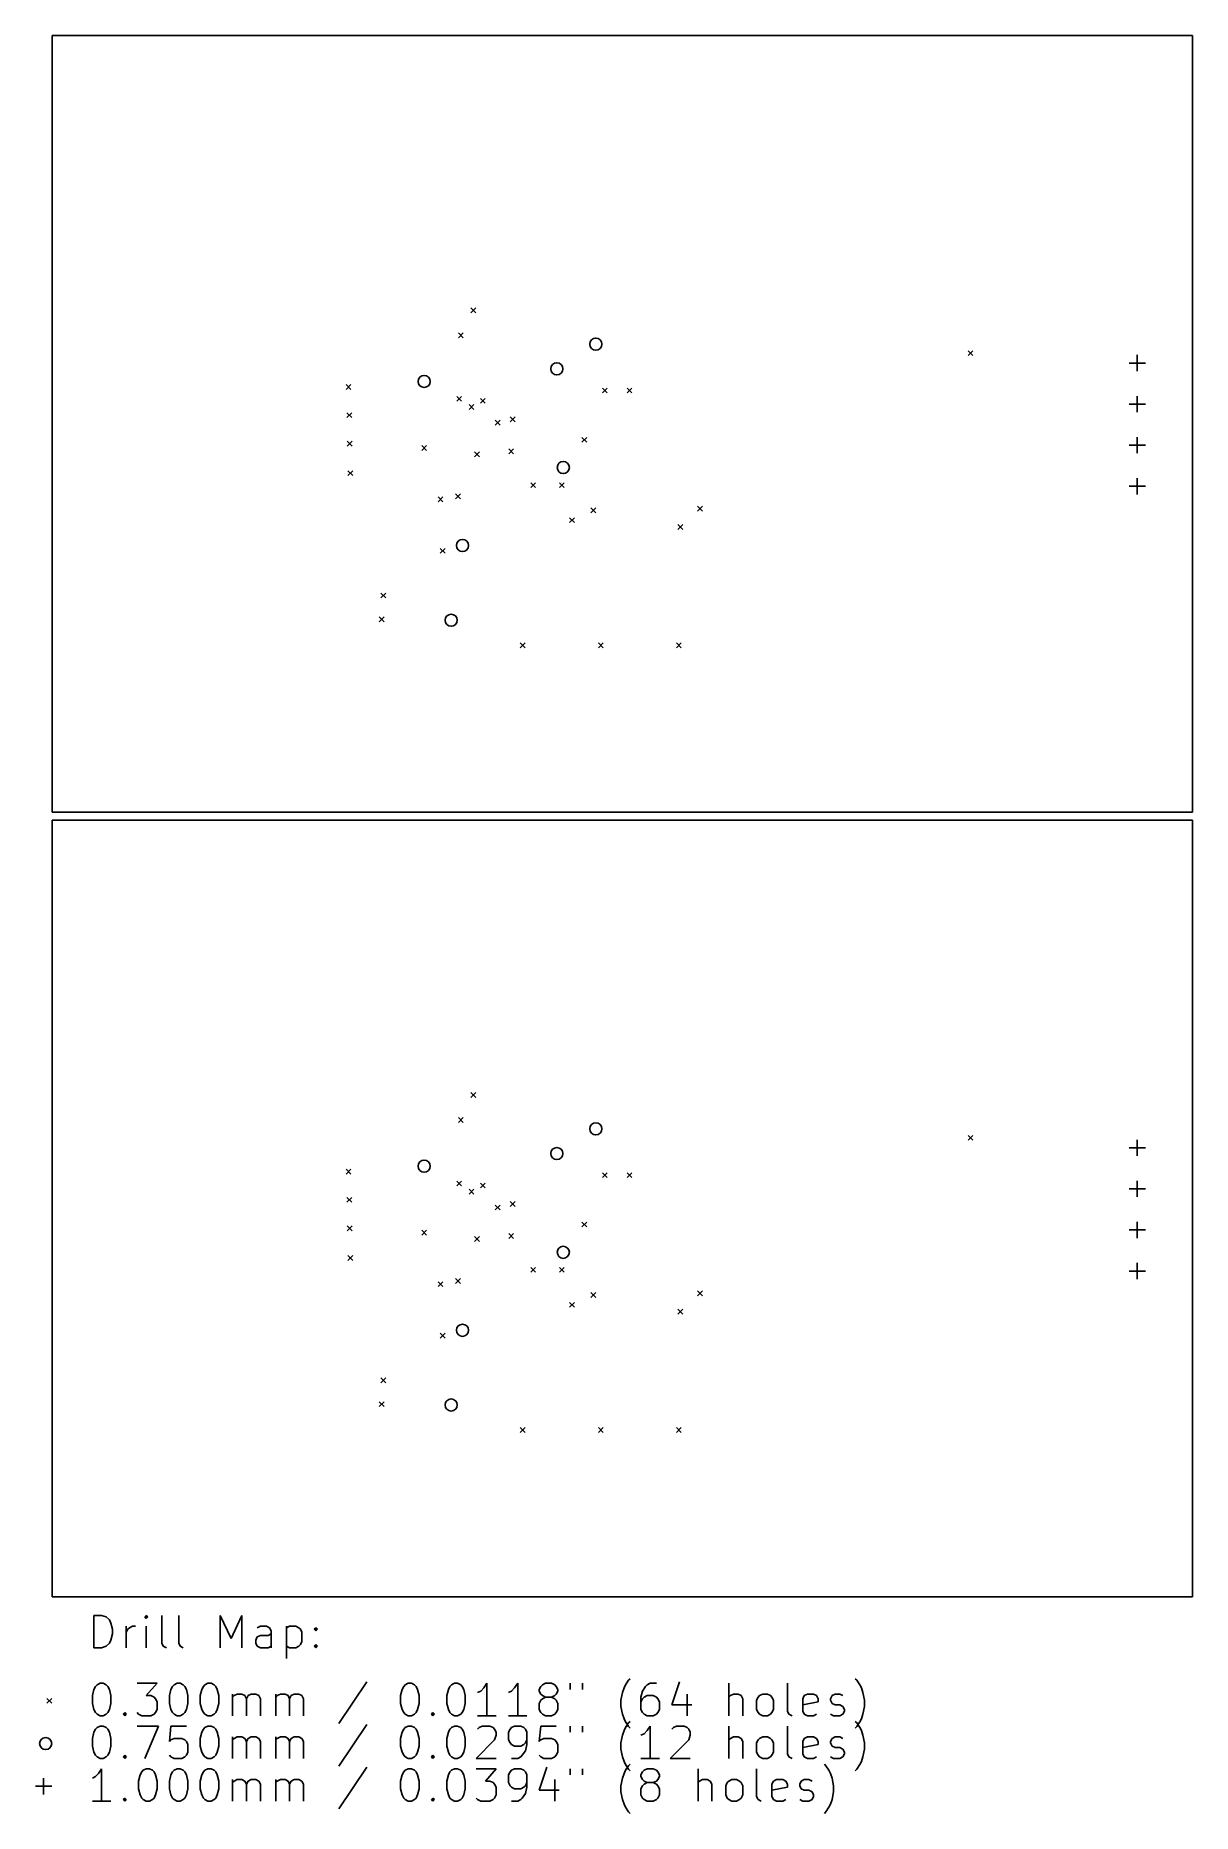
# Model space of a CAD drawing. Extents: x 144 to 216, y -139 to -29.
import ezdxf

# ---------------------------------------------------------------- set-up
doc = ezdxf.new("R2010")
doc.units = 0
doc.layers.add('BLACK', color=7, linetype='CONTINUOUS')

msp = doc.modelspace()

# ---------------------------------------------------------------- linework, layer by layer
at = {"layer": 'BLACK', "linetype": 'CONTINUOUS'}
for p, q in [((145.416, -29.26), (215.89, -29.26)), ((145.416, -77.26), (145.416, -29.26)), ((215.89, -29.26), (215.89, -77.26)), ((171.3, -46.092), (171.6, -46.392)), ((171.6, -46.092), (171.3, -46.392)), ((170.52, -47.635), (170.82, -47.935)), ((170.82, -47.635), (170.52, -47.935)), ((202.02, -48.74), (202.32, -49.04)), ((202.32, -48.74), (202.02, -49.04)), ((212.48, -49), (212.48, -50)), ((211.98, -49.5), (212.98, -49.5)), ((163.58, -50.83), (163.88, -51.13)), ((163.88, -50.83), (163.58, -51.13)), ((170.42, -51.56), (170.72, -51.86)), ((170.72, -51.56), (170.42, -51.86)), ((179.428, -51.045), (179.728, -51.345)), ((179.728, -51.045), (179.428, -51.345)), ((180.952, -51.045), (181.252, -51.345)), ((181.252, -51.045), (180.952, -51.345)), ((212.48, -51.54), (212.48, -52.54)), ((163.63, -52.57), (163.93, -52.87)), ((163.93, -52.57), (163.63, -52.87)), ((171.182, -52.068), (171.482, -52.368)), ((171.482, -52.068), (171.182, -52.368)), ((171.883727, -51.684998), (172.183727, -51.984998)), ((172.183727, -51.684998), (171.883727, -51.984998)), ((211.98, -52.04), (212.98, -52.04)), ((172.8, -53.04), (173.1, -53.34)), ((173.1, -53.04), (172.8, -53.34)), ((173.722, -52.83), (174.022, -53.13)), ((174.022, -52.83), (173.722, -53.13)), ((163.65, -54.33), (163.95, -54.63)), ((163.95, -54.33), (163.65, -54.63)), ((168.26, -54.6), (168.56, -54.9)), ((168.56, -54.6), (168.26, -54.9)), ((173.6368, -54.8042), (173.9368, -55.1042)), ((173.9368, -54.8042), (173.6368, -55.1042)), ((178.158, -54.093), (178.458, -54.393)), ((178.458, -54.093), (178.158, -54.393)), ((211.98, -54.58), (212.98, -54.58)), ((212.48, -54.08), (212.48, -55.08)), ((171.528647, -54.988127), (171.828647, -55.288127)), ((171.828647, -54.988127), (171.528647, -55.288127)), ((163.69, -56.16), (163.99, -56.46)), ((163.99, -56.16), (163.69, -56.46)), ((174.992, -56.894), (175.292, -57.194)), ((175.292, -56.894), (174.992, -57.194)), ((176.77, -56.894), (177.07, -57.194)), ((177.07, -56.894), (176.77, -57.194)), ((211.98, -57.12), (212.98, -57.12)), ((212.48, -56.62), (212.48, -57.62)), ((169.268, -57.776), (169.568, -58.076)), ((169.568, -57.776), (169.268, -58.076)), ((170.348733, -57.584733), (170.648733, -57.884733)), ((170.648733, -57.584733), (170.348733, -57.884733)), ((177.39, -59.06), (177.69, -59.36)), ((177.69, -59.06), (177.39, -59.36)), ((178.71, -58.45), (179.01, -58.75)), ((179.01, -58.45), (178.71, -58.75)), ((185.3, -58.35), (185.6, -58.65)), ((185.6, -58.35), (185.3, -58.65)), ((184.09, -59.48), (184.39, -59.78)), ((184.39, -59.48), (184.09, -59.78)), ((169.404, -60.958), (169.704, -61.258)), ((169.704, -60.958), (169.404, -61.258)), ((165.7374, -63.7196), (166.0374, -64.0196)), ((166.0374, -63.7196), (165.7374, -64.0196)), ((165.6358, -65.1928), (165.9358, -65.4928)), ((165.9358, -65.1928), (165.6358, -65.4928)), ((174.348, -66.793), (174.648, -67.093)), ((174.648, -66.793), (174.348, -67.093)), ((179.174, -66.793), (179.474, -67.093)), ((179.474, -66.793), (179.174, -67.093)), ((184, -66.793), (184.3, -67.093)), ((184.3, -66.793), (184, -67.093)), ((215.89, -77.26), (145.416, -77.26)), ((145.416, -77.76), (215.89, -77.76)), ((145.416, -125.76), (145.416, -77.76)), ((215.89, -77.76), (215.89, -125.76)), ((171.3, -94.592), (171.6, -94.892)), ((171.6, -94.592), (171.3, -94.892)), ((170.52, -96.135), (170.82, -96.435)), ((170.82, -96.135), (170.52, -96.435)), ((202.02, -97.24), (202.32, -97.54)), ((202.32, -97.24), (202.02, -97.54)), ((212.48, -97.5), (212.48, -98.5)), ((211.98, -98), (212.98, -98)), ((163.58, -99.33), (163.88, -99.63)), ((163.88, -99.33), (163.58, -99.63)), ((179.428, -99.545), (179.728, -99.845)), ((179.728, -99.545), (179.428, -99.845)), ((180.952, -99.545), (181.252, -99.845)), ((181.252, -99.545), (180.952, -99.845)), ((163.63, -101.07), (163.93, -101.37)), ((163.93, -101.07), (163.63, -101.37)), ((170.42, -100.06), (170.72, -100.36)), ((170.72, -100.06), (170.42, -100.36)), ((171.182, -100.568), (171.482, -100.868)), ((171.482, -100.568), (171.182, -100.868)), ((171.883727, -100.184998), (172.183727, -100.484998)), ((172.183727, -100.184998), (171.883727, -100.484998)), ((211.98, -100.54), (212.98, -100.54)), ((212.48, -100.04), (212.48, -101.04)), ((172.8, -101.54), (173.1, -101.84)), ((173.1, -101.54), (172.8, -101.84)), ((173.722, -101.33), (174.022, -101.63)), ((174.022, -101.33), (173.722, -101.63)), ((163.65, -102.83), (163.95, -103.13)), ((163.95, -102.83), (163.65, -103.13)), ((168.26, -103.1), (168.56, -103.4)), ((168.56, -103.1), (168.26, -103.4)), ((178.158, -102.593), (178.458, -102.893)), ((178.458, -102.593), (178.158, -102.893)), ((211.98, -103.08), (212.98, -103.08)), ((212.48, -102.58), (212.48, -103.58)), ((171.528647, -103.488127), (171.828647, -103.788127)), ((171.828647, -103.488127), (171.528647, -103.788127)), ((173.6368, -103.3042), (173.9368, -103.6042)), ((173.9368, -103.3042), (173.6368, -103.6042)), ((163.69, -104.66), (163.99, -104.96)), ((163.99, -104.66), (163.69, -104.96)), ((174.992, -105.394), (175.292, -105.694)), ((175.292, -105.394), (174.992, -105.694)), ((176.77, -105.394), (177.07, -105.694)), ((177.07, -105.394), (176.77, -105.694)), ((212.48, -105.12), (212.48, -106.12)), ((169.268, -106.276), (169.568, -106.576)), ((169.568, -106.276), (169.268, -106.576)), ((170.348733, -106.084733), (170.648733, -106.384733)), ((170.648733, -106.084733), (170.348733, -106.384733)), ((211.98, -105.62), (212.98, -105.62)), ((177.39, -107.56), (177.69, -107.86)), ((177.69, -107.56), (177.39, -107.86)), ((178.71, -106.95), (179.01, -107.25)), ((179.01, -106.95), (178.71, -107.25)), ((185.3, -106.85), (185.6, -107.15)), ((185.6, -106.85), (185.3, -107.15)), ((184.09, -107.98), (184.39, -108.28)), ((184.39, -107.98), (184.09, -108.28)), ((169.404, -109.458), (169.704, -109.758)), ((169.704, -109.458), (169.404, -109.758)), ((165.7374, -112.2196), (166.0374, -112.5196)), ((166.0374, -112.2196), (165.7374, -112.5196)), ((165.6358, -113.6928), (165.9358, -113.9928)), ((165.9358, -113.6928), (165.6358, -113.9928)), ((174.348, -115.293), (174.648, -115.593)), ((174.648, -115.293), (174.348, -115.593)), ((179.174, -115.293), (179.474, -115.593)), ((179.474, -115.293), (179.174, -115.593)), ((184, -115.293), (184.3, -115.593)), ((184.3, -115.293), (184, -115.593)), ((215.89, -125.76), (145.416, -125.76)), ((147.998768, -128.899838), (147.998768, -126.899838)), ((147.998768, -126.899838), (148.474958, -126.899838)), ((148.474958, -126.899838), (148.760673, -126.995076)), ((148.760673, -126.995076), (148.951149, -127.185552)), ((148.951149, -127.185552), (149.046387, -127.376028)), ((149.046387, -127.376028), (149.141625, -127.75698)), ((151.236863, -126.899838), (151.141625, -126.995076)), ((151.141625, -126.995076), (151.236863, -127.090314)), ((151.332101, -126.995076), (151.236863, -126.899838)), ((151.236863, -126.899838), (151.236863, -127.090314)), ((151.236863, -127.090314), (151.332101, -126.995076)), ((152.189244, -128.614123), (152.189244, -126.899838)), ((153.236863, -128.614123), (153.236863, -126.899838)), ((155.808292, -128.899838), (155.808292, -126.899838)), ((155.808292, -126.899838), (156.474959, -128.328409)), ((156.474959, -128.328409), (157.141625, -126.899838)), ((157.141625, -126.899838), (157.141625, -128.899838)), ((149.046387, -128.423647), (148.951149, -128.614123)), ((149.141625, -128.042695), (149.046387, -128.423647)), ((149.141625, -127.75698), (149.141625, -128.042695)), ((149.998768, -128.899838), (149.998768, -127.566504)), ((149.998768, -127.947457), (150.094006, -127.75698)), ((150.094006, -127.75698), (150.189244, -127.661742)), ((150.189244, -127.661742), (150.37972, -127.566504)), ((150.37972, -127.566504), (150.570197, -127.566504)), ((151.236863, -128.899838), (151.236863, -127.566504)), ((157.998768, -128.423647), (158.094006, -128.233171)), ((157.998768, -128.614123), (157.998768, -128.423647)), ((158.284482, -127.566504), (158.094006, -127.661742)), ((158.094006, -128.233171), (158.284482, -128.137933)), ((158.665435, -127.566504), (158.284482, -127.566504)), ((158.284482, -128.137933), (158.760673, -128.137933)), ((158.855911, -127.661742), (158.665435, -127.566504)), ((158.760673, -128.137933), (158.951149, -128.042695)), ((158.951149, -127.852219), (158.855911, -127.661742)), ((158.951149, -128.899838), (158.951149, -127.852219)), ((159.90353, -127.566504), (159.90353, -129.566504)), ((159.90353, -127.661742), (160.094006, -127.566504)), ((160.094006, -127.566504), (160.474959, -127.566504)), ((160.474959, -127.566504), (160.665435, -127.661742)), ((160.665435, -127.661742), (160.760673, -127.75698)), ((160.760673, -127.75698), (160.855911, -127.947457)), ((160.855911, -128.518885), (160.760673, -128.709361)), ((160.855911, -127.947457), (160.855911, -128.518885)), ((161.617816, -127.75698), (161.713054, -127.661742)), ((161.713054, -127.852219), (161.617816, -127.75698)), ((161.713054, -127.661742), (161.808292, -127.75698)), ((161.713054, -127.661742), (161.713054, -127.852219)), ((161.808292, -127.75698), (161.713054, -127.852219)), ((148.474958, -128.899838), (147.998768, -128.899838)), ((148.760673, -128.8046), (148.474958, -128.899838)), ((148.951149, -128.614123), (148.760673, -128.8046)), ((152.284482, -128.8046), (152.189244, -128.614123)), ((152.474958, -128.899838), (152.284482, -128.8046)), ((153.332101, -128.8046), (153.236863, -128.614123)), ((153.522577, -128.899838), (153.332101, -128.8046)), ((158.094006, -128.8046), (157.998768, -128.614123)), ((158.284482, -128.899838), (158.094006, -128.8046)), ((158.760673, -128.899838), (158.284482, -128.899838)), ((158.951149, -128.8046), (158.760673, -128.899838)), ((160.094006, -128.899838), (159.90353, -128.8046)), ((160.474959, -128.899838), (160.094006, -128.899838)), ((160.665435, -128.8046), (160.474959, -128.899838)), ((160.760673, -128.709361), (160.665435, -128.8046)), ((161.617816, -128.8046), (161.713054, -128.709361)), ((161.713054, -128.899838), (161.617816, -128.8046)), ((161.713054, -128.709361), (161.808292, -128.8046)), ((161.713054, -128.709361), (161.713054, -128.899838)), ((161.808292, -128.8046), (161.713054, -128.899838)), ((147.90353, -131.861742), (147.998768, -131.48079)), ((147.998768, -131.48079), (148.094006, -131.290314)), ((148.094006, -131.290314), (148.189244, -131.195076)), ((148.189244, -131.195076), (148.37972, -131.099838)), ((148.37972, -131.099838), (148.570197, -131.099838)), ((148.570197, -131.099838), (148.760673, -131.195076)), ((148.760673, -131.195076), (148.855911, -131.290314)), ((148.855911, -131.290314), (148.951149, -131.48079)), ((148.951149, -131.48079), (149.046387, -131.861742)), ((150.665435, -131.099838), (151.90353, -131.099838)), ((151.90353, -131.099838), (151.236863, -131.861742)), ((152.665435, -131.861742), (152.760673, -131.48079)), ((152.760673, -131.48079), (152.855911, -131.290314)), ((152.855911, -131.290314), (152.951149, -131.195076)), ((152.951149, -131.195076), (153.141625, -131.099838)), ((153.141625, -131.099838), (153.332102, -131.099838)), ((153.332102, -131.099838), (153.522578, -131.195076)), ((153.522578, -131.195076), (153.617816, -131.290314)), ((153.617816, -131.290314), (153.713054, -131.48079)), ((153.713054, -131.48079), (153.808292, -131.861742)), ((154.570197, -131.861742), (154.665435, -131.48079)), ((154.665435, -131.48079), (154.760673, -131.290314)), ((154.760673, -131.290314), (154.855911, -131.195076)), ((154.855911, -131.195076), (155.046387, -131.099838)), ((155.046387, -131.099838), (155.236864, -131.099838)), ((155.236864, -131.099838), (155.42734, -131.195076)), ((155.42734, -131.195076), (155.522578, -131.290314)), ((155.522578, -131.290314), (155.617816, -131.48079)), ((155.617816, -131.48079), (155.713054, -131.861742)), ((156.570197, -133.099838), (156.570197, -131.766504)), ((156.665435, -131.861742), (156.855911, -131.766504)), ((156.855911, -131.766504), (157.141626, -131.766504)), ((157.141626, -131.766504), (157.332102, -131.861742)), ((157.522578, -131.861742), (157.713054, -131.766504)), ((157.713054, -131.766504), (157.998768, -131.766504)), ((157.998768, -131.766504), (158.189245, -131.861742)), ((159.236864, -133.099838), (159.236864, -131.766504)), ((159.332102, -131.861742), (159.522578, -131.766504)), ((159.522578, -131.766504), (159.808293, -131.766504)), ((159.808293, -131.766504), (159.998769, -131.861742)), ((160.189245, -131.861742), (160.379721, -131.766504)), ((160.379721, -131.766504), (160.665435, -131.766504)), ((160.665435, -131.766504), (160.855912, -131.861742)), ((164.855912, -131.0046), (163.141627, -133.576028)), ((166.951151, -131.861742), (167.046389, -131.48079)), ((167.046389, -131.48079), (167.141627, -131.290314)), ((167.141627, -131.290314), (167.236865, -131.195076)), ((167.236865, -131.195076), (167.427341, -131.099838)), ((167.427341, -131.099838), (167.617818, -131.099838)), ((167.617818, -131.099838), (167.808294, -131.195076)), ((167.808294, -131.195076), (167.903532, -131.290314)), ((167.903532, -131.290314), (167.99877, -131.48079)), ((167.99877, -131.48079), (168.094008, -131.861742)), ((169.808294, -131.861742), (169.903532, -131.48079)), ((169.903532, -131.48079), (169.99877, -131.290314)), ((169.99877, -131.290314), (170.094008, -131.195076)), ((170.094008, -131.195076), (170.284484, -131.099838)), ((170.284484, -131.099838), (170.474961, -131.099838)), ((170.474961, -131.099838), (170.665437, -131.195076)), ((170.665437, -131.195076), (170.760675, -131.290314)), ((170.760675, -131.290314), (170.855913, -131.48079)), ((170.855913, -131.48079), (170.951151, -131.861742)), ((171.903532, -131.576028), (171.713056, -131.671266)), ((172.094008, -131.385552), (171.903532, -131.576028)), ((172.284484, -131.099838), (172.094008, -131.385552)), ((172.284484, -133.099838), (172.284484, -131.099838)), ((173.808294, -131.576028), (173.617818, -131.671266)), ((173.99877, -131.385552), (173.808294, -131.576028)), ((174.189246, -131.099838), (173.99877, -131.385552)), ((174.189246, -133.099838), (174.189246, -131.099838)), ((175.52258, -131.48079), (175.617818, -131.290314)), ((175.52258, -131.576028), (175.52258, -131.48079)), ((175.617818, -131.766504), (175.52258, -131.576028)), ((175.617818, -131.290314), (175.713056, -131.195076)), ((175.713056, -131.861742), (175.617818, -131.766504)), ((175.713056, -131.195076), (175.903532, -131.099838)), ((175.903532, -131.099838), (176.284485, -131.099838)), ((176.284485, -131.099838), (176.474961, -131.195076)), ((176.474961, -131.195076), (176.570199, -131.290314)), ((176.570199, -131.766504), (176.474961, -131.861742)), ((176.570199, -131.290314), (176.665437, -131.48079)), ((176.665437, -131.576028), (176.570199, -131.766504)), ((176.665437, -131.48079), (176.665437, -131.576028)), ((177.427342, -131.099838), (177.427342, -131.48079)), ((178.189247, -131.099838), (178.189247, -131.48079)), ((180.5702, -132.147457), (180.665438, -131.671266)), ((180.665438, -131.671266), (180.760676, -131.385552)), ((180.760676, -131.385552), (180.855914, -131.195076)), ((180.855914, -131.195076), (181.04639, -130.909361)), ((181.04639, -130.909361), (181.141629, -130.814123)), ((181.903533, -131.576028), (181.808295, -131.95698)), ((182.094009, -131.290314), (181.903533, -131.576028)), ((182.189247, -131.195076), (182.094009, -131.290314)), ((182.379723, -131.099838), (182.189247, -131.195076)), ((182.760676, -131.099838), (182.379723, -131.099838)), ((184.189247, -131.0046), (183.713057, -132.433171)), ((184.665438, -131.766504), (184.665438, -133.099838)), ((187.236867, -133.099838), (187.236867, -131.099838)), ((187.522581, -131.766504), (187.332105, -131.861742)), ((187.808296, -131.766504), (187.522581, -131.766504)), ((187.998772, -131.861742), (187.808296, -131.766504)), ((189.141629, -131.861742), (189.332105, -131.766504)), ((189.332105, -131.766504), (189.61782, -131.766504)), ((189.61782, -131.766504), (189.808296, -131.861742)), ((190.855915, -132.814123), (190.855915, -131.099838)), ((191.903534, -131.861742), (192.09401, -131.766504)), ((192.09401, -131.766504), (192.474963, -131.766504)), ((192.474963, -131.766504), (192.665439, -131.861742)), ((193.61782, -131.861742), (193.808296, -131.766504)), ((193.808296, -131.766504), (194.09401, -131.766504)), ((194.09401, -131.766504), (194.284487, -131.861742)), ((195.14163, -130.909361), (195.046392, -130.814123)), ((195.332106, -131.195076), (195.14163, -130.909361)), ((195.427344, -131.385552), (195.332106, -131.195076)), ((195.522582, -131.671266), (195.427344, -131.385552)), ((195.61782, -132.147457), (195.522582, -131.671266)), ((145.091, -132.035), (145.391, -132.335)), ((145.391, -132.035), (145.091, -132.335)), ((147.90353, -132.337933), (147.90353, -131.861742)), ((147.998768, -132.718885), (147.90353, -132.337933)), ((148.094006, -132.909361), (147.998768, -132.718885)), ((148.189244, -133.0046), (148.094006, -132.909361)), ((148.855911, -132.909361), (148.760673, -133.0046)), ((148.951149, -132.718885), (148.855911, -132.909361)), ((149.046387, -132.337933), (148.951149, -132.718885)), ((149.046387, -131.861742), (149.046387, -132.337933)), ((149.808292, -133.0046), (149.90353, -132.909361)), ((149.90353, -132.909361), (149.998768, -133.0046)), ((149.90353, -132.909361), (149.90353, -133.099838)), ((150.760673, -133.0046), (150.665435, -132.909361)), ((151.236863, -131.861742), (151.522578, -131.861742)), ((151.522578, -131.861742), (151.713054, -131.95698)), ((151.713054, -131.95698), (151.808292, -132.052219)), ((151.808292, -132.909361), (151.713054, -133.0046)), ((151.808292, -132.052219), (151.90353, -132.242695)), ((151.90353, -132.718885), (151.808292, -132.909361)), ((151.90353, -132.242695), (151.90353, -132.718885)), ((152.665435, -132.337933), (152.665435, -131.861742)), ((152.760673, -132.718885), (152.665435, -132.337933)), ((152.855911, -132.909361), (152.760673, -132.718885)), ((152.951149, -133.0046), (152.855911, -132.909361)), ((153.617816, -132.909361), (153.522578, -133.0046)), ((153.713054, -132.718885), (153.617816, -132.909361)), ((153.808292, -132.337933), (153.713054, -132.718885)), ((153.808292, -131.861742), (153.808292, -132.337933)), ((154.570197, -132.337933), (154.570197, -131.861742)), ((154.665435, -132.718885), (154.570197, -132.337933)), ((154.760673, -132.909361), (154.665435, -132.718885)), ((154.855911, -133.0046), (154.760673, -132.909361)), ((155.522578, -132.909361), (155.42734, -133.0046)), ((155.617816, -132.718885), (155.522578, -132.909361)), ((155.713054, -132.337933), (155.617816, -132.718885)), ((155.713054, -131.861742), (155.713054, -132.337933)), ((156.570197, -131.95698), (156.665435, -131.861742)), ((157.332102, -131.861742), (157.42734, -132.052219)), ((157.42734, -132.052219), (157.522578, -131.861742)), ((157.42734, -132.052219), (157.42734, -133.099838)), ((158.189245, -131.861742), (158.284483, -132.052219)), ((158.284483, -132.052219), (158.284483, -133.099838)), ((159.236864, -131.95698), (159.332102, -131.861742)), ((159.998769, -131.861742), (160.094007, -132.052219)), ((160.094007, -132.052219), (160.189245, -131.861742)), ((160.094007, -132.052219), (160.094007, -133.099838)), ((160.855912, -131.861742), (160.95115, -132.052219)), ((160.95115, -132.052219), (160.95115, -133.099838)), ((166.951151, -132.337933), (166.951151, -131.861742)), ((167.046389, -132.718885), (166.951151, -132.337933)), ((167.141627, -132.909361), (167.046389, -132.718885)), ((167.236865, -133.0046), (167.141627, -132.909361)), ((167.903532, -132.909361), (167.808294, -133.0046)), ((167.99877, -132.718885), (167.903532, -132.909361)), ((168.094008, -132.337933), (167.99877, -132.718885)), ((168.094008, -131.861742), (168.094008, -132.337933)), ((168.855913, -133.0046), (168.951151, -132.909361)), ((168.951151, -132.909361), (169.046389, -133.0046)), ((168.951151, -132.909361), (168.951151, -133.099838)), ((169.808294, -132.337933), (169.808294, -131.861742)), ((169.903532, -132.718885), (169.808294, -132.337933)), ((169.99877, -132.909361), (169.903532, -132.718885)), ((170.094008, -133.0046), (169.99877, -132.909361)), ((170.760675, -132.909361), (170.665437, -133.0046)), ((170.855913, -132.718885), (170.760675, -132.909361)), ((170.951151, -132.337933), (170.855913, -132.718885)), ((170.951151, -131.861742), (170.951151, -132.337933)), ((175.617818, -132.147457), (175.52258, -132.337933)), ((175.52258, -132.337933), (175.52258, -132.718885)), ((175.52258, -132.718885), (175.617818, -132.909361)), ((175.713056, -132.052219), (175.617818, -132.147457)), ((175.617818, -132.909361), (175.713056, -133.0046)), ((175.903532, -131.95698), (175.713056, -131.861742)), ((175.903532, -131.95698), (175.713056, -132.052219)), ((176.284485, -131.95698), (175.903532, -131.95698)), ((176.474961, -131.861742), (176.284485, -131.95698)), ((176.474961, -132.052219), (176.284485, -131.95698)), ((176.570199, -132.147457), (176.474961, -132.052219)), ((176.474961, -133.0046), (176.570199, -132.909361)), ((176.665437, -132.337933), (176.570199, -132.147457)), ((176.570199, -132.909361), (176.665437, -132.718885)), ((176.665437, -132.718885), (176.665437, -132.337933)), ((180.5702, -132.528409), (180.5702, -132.147457)), ((180.665438, -133.0046), (180.5702, -132.528409)), ((181.808295, -131.95698), (181.808295, -132.718885)), ((181.903533, -132.052219), (181.808295, -132.242695)), ((181.808295, -132.718885), (181.903533, -132.909361)), ((181.998771, -131.95698), (181.903533, -132.052219)), ((181.903533, -132.909361), (181.998771, -133.0046)), ((182.189247, -131.861742), (181.998771, -131.95698)), ((182.5702, -131.861742), (182.189247, -131.861742)), ((182.760676, -131.95698), (182.5702, -131.861742)), ((182.855914, -132.052219), (182.760676, -131.95698)), ((182.760676, -133.0046), (182.855914, -132.909361)), ((182.951152, -132.242695), (182.855914, -132.052219)), ((182.855914, -132.909361), (182.951152, -132.718885)), ((182.951152, -132.718885), (182.951152, -132.242695)), ((183.713057, -132.433171), (184.951152, -132.433171)), ((187.332105, -131.861742), (187.236867, -131.95698)), ((188.09401, -132.052219), (187.998772, -131.861742)), ((188.09401, -133.099838), (188.09401, -132.052219)), ((188.951153, -132.147457), (189.046391, -131.95698)), ((188.951153, -132.718885), (188.951153, -132.147457)), ((189.046391, -132.909361), (188.951153, -132.718885)), ((189.046391, -131.95698), (189.141629, -131.861742)), ((189.141629, -133.0046), (189.046391, -132.909361)), ((189.808296, -131.861742), (189.903534, -131.95698)), ((189.903534, -132.909361), (189.808296, -133.0046)), ((189.903534, -131.95698), (189.998772, -132.147457)), ((189.998772, -132.718885), (189.903534, -132.909361)), ((189.998772, -132.147457), (189.998772, -132.718885)), ((190.951153, -133.0046), (190.855915, -132.814123)), ((191.808296, -132.052219), (191.903534, -131.861742)), ((191.808296, -132.814123), (191.808296, -132.052219)), ((192.760677, -132.242695), (191.808296, -132.433171)), ((191.903534, -133.0046), (191.808296, -132.814123)), ((192.665439, -131.861742), (192.760677, -132.052219)), ((192.760677, -132.052219), (192.760677, -132.242695)), ((193.522582, -132.052219), (193.61782, -131.861742)), ((193.522582, -132.147457), (193.522582, -132.052219)), ((193.61782, -132.337933), (193.522582, -132.147457)), ((193.808296, -132.433171), (193.61782, -132.337933)), ((194.09401, -132.433171), (193.808296, -132.433171)), ((194.284487, -132.528409), (194.09401, -132.433171)), ((194.379725, -132.718885), (194.284487, -132.528409)), ((194.284487, -133.0046), (194.379725, -132.814123)), ((194.379725, -132.814123), (194.379725, -132.718885)), ((195.522582, -133.0046), (195.61782, -132.528409)), ((195.61782, -132.528409), (195.61782, -132.147457)), ((147.998768, -134.12079), (148.094006, -133.930314)), ((148.094006, -133.930314), (148.189244, -133.835076)), ((148.37972, -133.099838), (148.189244, -133.0046)), ((148.189244, -133.835076), (148.37972, -133.739838)), ((148.570197, -133.099838), (148.37972, -133.099838)), ((148.37972, -133.739838), (148.570197, -133.739838)), ((148.760673, -133.0046), (148.570197, -133.099838)), ((148.570197, -133.739838), (148.760673, -133.835076)), ((148.760673, -133.835076), (148.855911, -133.930314)), ((148.855911, -133.930314), (148.951149, -134.12079)), ((149.90353, -133.099838), (149.808292, -133.0046)), ((149.998768, -133.0046), (149.90353, -133.099838)), ((150.665435, -133.739838), (151.998768, -133.739838)), ((150.951149, -133.099838), (150.760673, -133.0046)), ((151.522578, -133.099838), (150.951149, -133.099838)), ((151.998768, -133.739838), (151.141625, -135.739838)), ((151.713054, -133.0046), (151.522578, -133.099838)), ((152.760673, -133.739838), (152.665435, -134.692219)), ((153.713054, -133.739838), (152.760673, -133.739838)), ((153.141625, -133.099838), (152.951149, -133.0046)), ((153.332102, -133.099838), (153.141625, -133.099838)), ((153.522578, -133.0046), (153.332102, -133.099838)), ((154.665435, -134.12079), (154.760673, -133.930314)), ((154.760673, -133.930314), (154.855911, -133.835076)), ((155.046387, -133.099838), (154.855911, -133.0046)), ((154.855911, -133.835076), (155.046387, -133.739838)), ((155.236864, -133.099838), (155.046387, -133.099838)), ((155.046387, -133.739838), (155.236864, -133.739838)), ((155.42734, -133.0046), (155.236864, -133.099838)), ((155.236864, -133.739838), (155.42734, -133.835076)), ((155.42734, -133.835076), (155.522578, -133.930314)), ((155.522578, -133.930314), (155.617816, -134.12079)), ((164.855912, -133.6446), (163.141627, -136.216028)), ((167.046389, -134.12079), (167.141627, -133.930314)), ((167.141627, -133.930314), (167.236865, -133.835076)), ((167.427341, -133.099838), (167.236865, -133.0046)), ((167.236865, -133.835076), (167.427341, -133.739838)), ((167.617818, -133.099838), (167.427341, -133.099838)), ((167.427341, -133.739838), (167.617818, -133.739838)), ((167.808294, -133.0046), (167.617818, -133.099838)), ((167.617818, -133.739838), (167.808294, -133.835076)), ((167.808294, -133.835076), (167.903532, -133.930314)), ((167.903532, -133.930314), (167.99877, -134.12079)), ((168.951151, -133.099838), (168.855913, -133.0046)), ((169.046389, -133.0046), (168.951151, -133.099838)), ((169.903532, -134.12079), (169.99877, -133.930314)), ((169.99877, -133.930314), (170.094008, -133.835076)), ((170.284484, -133.099838), (170.094008, -133.0046)), ((170.094008, -133.835076), (170.284484, -133.739838)), ((170.474961, -133.099838), (170.284484, -133.099838)), ((170.284484, -133.739838), (170.474961, -133.739838)), ((170.665437, -133.0046), (170.474961, -133.099838)), ((170.474961, -133.739838), (170.665437, -133.835076)), ((170.665437, -133.835076), (170.760675, -133.930314)), ((170.760675, -133.930314), (170.855913, -134.12079)), ((172.855913, -133.099838), (171.713056, -133.099838)), ((171.713056, -133.930314), (171.808294, -133.835076)), ((171.808294, -133.835076), (171.99877, -133.739838)), ((171.99877, -133.739838), (172.474961, -133.739838)), ((172.474961, -133.739838), (172.665437, -133.835076)), ((172.665437, -133.835076), (172.760675, -133.930314)), ((172.760675, -133.930314), (172.855913, -134.12079)), ((174.760675, -133.099838), (173.617818, -133.099838)), ((173.713056, -133.930314), (173.617818, -134.12079)), ((173.808294, -133.835076), (173.713056, -133.930314)), ((173.99877, -133.739838), (173.808294, -133.835076)), ((174.379723, -133.739838), (173.99877, -133.739838)), ((174.570199, -133.835076), (174.379723, -133.739838)), ((174.665437, -133.930314), (174.570199, -133.835076)), ((174.760675, -134.12079), (174.665437, -133.930314)), ((175.617818, -133.739838), (175.52258, -134.692219)), ((176.570199, -133.739838), (175.617818, -133.739838)), ((175.713056, -133.0046), (175.903532, -133.099838)), ((175.903532, -133.099838), (176.284485, -133.099838)), ((176.284485, -133.099838), (176.474961, -133.0046)), ((177.427342, -133.739838), (177.427342, -134.12079)), ((178.189247, -133.739838), (178.189247, -134.12079)), ((180.760676, -133.290314), (180.665438, -133.0046)), ((180.665438, -134.311266), (180.760676, -134.025552)), ((180.855914, -133.48079), (180.760676, -133.290314)), ((180.760676, -134.025552), (180.855914, -133.835076)), ((181.04639, -133.766504), (180.855914, -133.48079)), ((180.855914, -133.835076), (181.04639, -133.549361)), ((181.04639, -133.549361), (181.141629, -133.454123)), ((181.141629, -133.861742), (181.04639, -133.766504)), ((181.998771, -133.0046), (182.189247, -133.099838)), ((182.189247, -134.025552), (181.998771, -134.216028)), ((182.189247, -133.099838), (182.5702, -133.099838)), ((182.379723, -133.739838), (182.189247, -134.025552)), ((182.379723, -135.739838), (182.379723, -133.739838)), ((182.5702, -133.099838), (182.760676, -133.0046)), ((183.713057, -133.930314), (183.808295, -133.835076)), ((183.808295, -133.835076), (183.998771, -133.739838)), ((183.998771, -133.739838), (184.474962, -133.739838)), ((184.474962, -133.739838), (184.665438, -133.835076)), ((184.665438, -133.835076), (184.760676, -133.930314)), ((184.760676, -133.930314), (184.855914, -134.12079)), ((187.236867, -135.739838), (187.236867, -133.739838)), ((189.332105, -133.099838), (189.141629, -133.0046)), ((189.61782, -133.099838), (189.332105, -133.099838)), ((189.808296, -133.0046), (189.61782, -133.099838)), ((190.855915, -135.454123), (190.855915, -133.739838)), ((191.141629, -133.099838), (190.951153, -133.0046)), ((192.09401, -133.099838), (191.903534, -133.0046)), ((192.474963, -133.099838), (192.09401, -133.099838)), ((192.665439, -133.0046), (192.474963, -133.099838)), ((193.522582, -133.0046), (193.713058, -133.099838)), ((193.713058, -133.099838), (194.09401, -133.099838)), ((194.09401, -133.099838), (194.284487, -133.0046)), ((195.14163, -133.549361), (195.046392, -133.454123)), ((195.046392, -133.861742), (195.14163, -133.766504)), ((195.14163, -133.766504), (195.332106, -133.48079)), ((195.332106, -133.835076), (195.14163, -133.549361)), ((195.332106, -133.48079), (195.427344, -133.290314)), ((195.427344, -134.025552), (195.332106, -133.835076)), ((195.427344, -133.290314), (195.522582, -133.0046)), ((195.522582, -134.311266), (195.427344, -134.025552)), ((147.90353, -134.501742), (147.998768, -134.12079)), ((147.90353, -134.977933), (147.90353, -134.501742)), ((147.998768, -135.358885), (147.90353, -134.977933)), ((148.951149, -134.12079), (149.046387, -134.501742)), ((149.046387, -134.977933), (148.951149, -135.358885)), ((149.046387, -134.501742), (149.046387, -134.977933)), ((152.665435, -134.692219), (152.760673, -134.59698)), ((152.760673, -134.59698), (152.951149, -134.501742)), ((152.951149, -134.501742), (153.42734, -134.501742)), ((153.42734, -134.501742), (153.617816, -134.59698)), ((153.617816, -134.59698), (153.713054, -134.692219)), ((153.713054, -134.692219), (153.808292, -134.882695)), ((153.808292, -134.882695), (153.808292, -135.358885)), ((154.570197, -134.501742), (154.665435, -134.12079)), ((154.570197, -134.977933), (154.570197, -134.501742)), ((154.665435, -135.358885), (154.570197, -134.977933)), ((155.617816, -134.12079), (155.713054, -134.501742)), ((155.713054, -134.977933), (155.617816, -135.358885)), ((155.713054, -134.501742), (155.713054, -134.977933)), ((156.570197, -135.739838), (156.570197, -134.406504)), ((156.570197, -134.59698), (156.665435, -134.501742)), ((156.665435, -134.501742), (156.855911, -134.406504)), ((156.855911, -134.406504), (157.141626, -134.406504)), ((157.141626, -134.406504), (157.332102, -134.501742)), ((157.332102, -134.501742), (157.42734, -134.692219)), ((157.42734, -134.692219), (157.522578, -134.501742)), ((157.42734, -134.692219), (157.42734, -135.739838)), ((157.522578, -134.501742), (157.713054, -134.406504)), ((157.713054, -134.406504), (157.998768, -134.406504)), ((157.998768, -134.406504), (158.189245, -134.501742)), ((158.189245, -134.501742), (158.284483, -134.692219)), ((158.284483, -134.692219), (158.284483, -135.739838)), ((159.236864, -135.739838), (159.236864, -134.406504)), ((159.236864, -134.59698), (159.332102, -134.501742)), ((159.332102, -134.501742), (159.522578, -134.406504)), ((159.522578, -134.406504), (159.808293, -134.406504)), ((159.808293, -134.406504), (159.998769, -134.501742)), ((159.998769, -134.501742), (160.094007, -134.692219)), ((160.094007, -134.692219), (160.189245, -134.501742)), ((160.094007, -134.692219), (160.094007, -135.739838)), ((160.189245, -134.501742), (160.379721, -134.406504)), ((160.379721, -134.406504), (160.665435, -134.406504)), ((160.665435, -134.406504), (160.855912, -134.501742)), ((160.855912, -134.501742), (160.95115, -134.692219)), ((160.95115, -134.692219), (160.95115, -135.739838)), ((166.951151, -134.501742), (167.046389, -134.12079)), ((166.951151, -134.977933), (166.951151, -134.501742)), ((167.046389, -135.358885), (166.951151, -134.977933)), ((167.99877, -134.12079), (168.094008, -134.501742)), ((168.094008, -134.977933), (167.99877, -135.358885)), ((168.094008, -134.501742), (168.094008, -134.977933)), ((169.808294, -134.501742), (169.903532, -134.12079)), ((169.808294, -134.977933), (169.808294, -134.501742)), ((169.903532, -135.358885), (169.808294, -134.977933)), ((170.855913, -134.12079), (170.951151, -134.501742)), ((170.951151, -134.977933), (170.855913, -135.358885)), ((170.951151, -134.501742), (170.951151, -134.977933)), ((172.760675, -134.59698), (171.617818, -135.739838)), ((172.855913, -134.311266), (172.760675, -134.59698)), ((172.855913, -134.12079), (172.855913, -134.311266)), ((173.617818, -134.12079), (173.617818, -134.59698)), ((173.617818, -134.59698), (173.713056, -134.787457)), ((173.713056, -134.787457), (173.808294, -134.882695)), ((173.808294, -134.882695), (173.99877, -134.977933)), ((173.99877, -134.977933), (174.379723, -134.977933)), ((174.379723, -134.977933), (174.570199, -134.882695)), ((174.570199, -134.882695), (174.665437, -134.787457)), ((174.665437, -134.787457), (174.760675, -134.59698)), ((174.665437, -135.263647), (174.760675, -134.882695)), ((174.760675, -134.882695), (174.760675, -134.12079)), ((175.52258, -134.692219), (175.617818, -134.59698)), ((175.617818, -134.59698), (175.808294, -134.501742)), ((175.808294, -134.501742), (176.284485, -134.501742)), ((176.284485, -134.501742), (176.474961, -134.59698)), ((176.474961, -134.59698), (176.570199, -134.692219)), ((176.570199, -134.692219), (176.665437, -134.882695)), ((176.665437, -134.882695), (176.665437, -135.358885)), ((180.5702, -134.787457), (180.665438, -134.311266)), ((180.5702, -135.168409), (180.5702, -134.787457)), ((181.998771, -134.216028), (181.808295, -134.311266)), ((184.760676, -134.59698), (183.617819, -135.739838)), ((184.855914, -134.311266), (184.760676, -134.59698)), ((184.855914, -134.12079), (184.855914, -134.311266)), ((187.332105, -134.501742), (187.236867, -134.59698)), ((187.522581, -134.406504), (187.332105, -134.501742)), ((187.808296, -134.406504), (187.522581, -134.406504)), ((187.998772, -134.501742), (187.808296, -134.406504)), ((188.09401, -134.692219), (187.998772, -134.501742)), ((188.09401, -135.739838), (188.09401, -134.692219)), ((188.951153, -134.787457), (189.046391, -134.59698)), ((188.951153, -135.358885), (188.951153, -134.787457)), ((189.046391, -134.59698), (189.141629, -134.501742)), ((189.141629, -134.501742), (189.332105, -134.406504)), ((189.332105, -134.406504), (189.61782, -134.406504)), ((189.61782, -134.406504), (189.808296, -134.501742)), ((189.808296, -134.501742), (189.903534, -134.59698)), ((189.903534, -134.59698), (189.998772, -134.787457)), ((189.998772, -134.787457), (189.998772, -135.358885)), ((191.808296, -134.692219), (191.903534, -134.501742)), ((191.808296, -135.454123), (191.808296, -134.692219)), ((192.760677, -134.882695), (191.808296, -135.073171)), ((191.903534, -134.501742), (192.09401, -134.406504)), ((192.09401, -134.406504), (192.474963, -134.406504)), ((192.474963, -134.406504), (192.665439, -134.501742)), ((192.665439, -134.501742), (192.760677, -134.692219)), ((192.760677, -134.692219), (192.760677, -134.882695)), ((193.522582, -134.692219), (193.61782, -134.501742)), ((193.522582, -134.787457), (193.522582, -134.692219)), ((193.61782, -134.977933), (193.522582, -134.787457)), ((193.61782, -134.501742), (193.808296, -134.406504)), ((193.808296, -135.073171), (193.61782, -134.977933)), ((193.808296, -134.406504), (194.09401, -134.406504)), ((194.09401, -135.073171), (193.808296, -135.073171)), ((194.09401, -134.406504), (194.284487, -134.501742)), ((194.284487, -135.168409), (194.09401, -135.073171)), ((195.61782, -134.787457), (195.522582, -134.311266)), ((195.61782, -135.168409), (195.61782, -134.787457)), ((148.094006, -135.549361), (147.998768, -135.358885)), ((148.189244, -135.6446), (148.094006, -135.549361)), ((148.37972, -135.739838), (148.189244, -135.6446)), ((148.570197, -135.739838), (148.37972, -135.739838)), ((148.760673, -135.6446), (148.570197, -135.739838)), ((148.855911, -135.549361), (148.760673, -135.6446)), ((148.951149, -135.358885), (148.855911, -135.549361)), ((149.808292, -135.6446), (149.90353, -135.549361)), ((149.90353, -135.739838), (149.808292, -135.6446)), ((149.90353, -135.549361), (149.998768, -135.6446)), ((149.90353, -135.549361), (149.90353, -135.739838)), ((149.998768, -135.6446), (149.90353, -135.739838)), ((152.760673, -135.6446), (152.665435, -135.549361)), ((152.951149, -135.739838), (152.760673, -135.6446)), ((153.42734, -135.739838), (152.951149, -135.739838)), ((153.617816, -135.6446), (153.42734, -135.739838)), ((153.713054, -135.549361), (153.617816, -135.6446)), ((153.808292, -135.358885), (153.713054, -135.549361)), ((154.760673, -135.549361), (154.665435, -135.358885)), ((154.855911, -135.6446), (154.760673, -135.549361)), ((155.046387, -135.739838), (154.855911, -135.6446)), ((155.236864, -135.739838), (155.046387, -135.739838)), ((155.42734, -135.6446), (155.236864, -135.739838)), ((155.522578, -135.549361), (155.42734, -135.6446)), ((155.617816, -135.358885), (155.522578, -135.549361)), ((167.141627, -135.549361), (167.046389, -135.358885)), ((167.236865, -135.6446), (167.141627, -135.549361)), ((167.427341, -135.739838), (167.236865, -135.6446)), ((167.617818, -135.739838), (167.427341, -135.739838)), ((167.808294, -135.6446), (167.617818, -135.739838)), ((167.903532, -135.549361), (167.808294, -135.6446)), ((167.99877, -135.358885), (167.903532, -135.549361)), ((168.855913, -135.6446), (168.951151, -135.549361)), ((168.951151, -135.739838), (168.855913, -135.6446)), ((168.951151, -135.549361), (169.046389, -135.6446)), ((168.951151, -135.549361), (168.951151, -135.739838)), ((169.046389, -135.6446), (168.951151, -135.739838)), ((169.99877, -135.549361), (169.903532, -135.358885)), ((170.094008, -135.6446), (169.99877, -135.549361)), ((170.284484, -135.739838), (170.094008, -135.6446)), ((170.474961, -135.739838), (170.284484, -135.739838)), ((170.665437, -135.6446), (170.474961, -135.739838)), ((170.760675, -135.549361), (170.665437, -135.6446)), ((170.855913, -135.358885), (170.760675, -135.549361)), ((171.617818, -135.739838), (172.855913, -135.739838)), ((173.808294, -135.739838), (174.189246, -135.739838)), ((174.189246, -135.739838), (174.379723, -135.6446)), ((174.379723, -135.6446), (174.474961, -135.549361)), ((174.474961, -135.549361), (174.665437, -135.263647)), ((175.617818, -135.6446), (175.52258, -135.549361)), ((175.808294, -135.739838), (175.617818, -135.6446)), ((176.284485, -135.739838), (175.808294, -135.739838)), ((176.474961, -135.6446), (176.284485, -135.739838)), ((176.570199, -135.549361), (176.474961, -135.6446)), ((176.665437, -135.358885), (176.570199, -135.549361)), ((180.665438, -135.6446), (180.5702, -135.168409)), ((180.760676, -135.930314), (180.665438, -135.6446)), ((180.855914, -136.12079), (180.760676, -135.930314)), ((181.04639, -136.406504), (180.855914, -136.12079)), ((180.855914, -136.475076), (181.04639, -136.189361)), ((181.04639, -136.189361), (181.141629, -136.094123)), ((182.951152, -135.739838), (181.808295, -135.739838)), ((183.617819, -135.739838), (184.855914, -135.739838)), ((189.046391, -135.549361), (188.951153, -135.358885)), ((189.141629, -135.6446), (189.046391, -135.549361)), ((189.332105, -135.739838), (189.141629, -135.6446)), ((189.61782, -135.739838), (189.332105, -135.739838)), ((189.808296, -135.6446), (189.61782, -135.739838)), ((189.903534, -135.549361), (189.808296, -135.6446)), ((189.998772, -135.358885), (189.903534, -135.549361)), ((190.951153, -135.6446), (190.855915, -135.454123)), ((191.141629, -135.739838), (190.951153, -135.6446)), ((191.903534, -135.6446), (191.808296, -135.454123)), ((192.09401, -135.739838), (191.903534, -135.6446)), ((192.474963, -135.739838), (192.09401, -135.739838)), ((192.665439, -135.6446), (192.474963, -135.739838)), ((193.236868, -136.189361), (193.14163, -136.094123)), ((193.427344, -136.475076), (193.236868, -136.189361)), ((193.522582, -135.6446), (193.713058, -135.739838)), ((193.713058, -135.739838), (194.09401, -135.739838)), ((194.09401, -135.739838), (194.284487, -135.6446)), ((194.379725, -135.358885), (194.284487, -135.168409)), ((194.284487, -135.6446), (194.379725, -135.454123)), ((194.379725, -135.454123), (194.379725, -135.358885)), ((195.14163, -136.406504), (195.332106, -136.12079)), ((195.332106, -136.12079), (195.427344, -135.930314)), ((195.427344, -135.930314), (195.522582, -135.6446)), ((195.522582, -135.6446), (195.61782, -135.168409)), ((144.891, -136.965), (144.891, -137.965)), ((148.094006, -136.856028), (147.90353, -136.951266)), ((148.284482, -136.665552), (148.094006, -136.856028)), ((148.474958, -136.379838), (148.284482, -136.665552)), ((148.474958, -138.379838), (148.474958, -136.379838)), ((150.760673, -137.141742), (150.855911, -136.76079)), ((150.760673, -137.617933), (150.760673, -137.141742)), ((150.855911, -136.76079), (150.951149, -136.570314)), ((150.951149, -136.570314), (151.046387, -136.475076)), ((151.046387, -136.475076), (151.236863, -136.379838)), ((151.236863, -136.379838), (151.42734, -136.379838)), ((151.42734, -136.379838), (151.617816, -136.475076)), ((151.617816, -136.475076), (151.713054, -136.570314)), ((151.713054, -136.570314), (151.808292, -136.76079)), ((151.808292, -136.76079), (151.90353, -137.141742)), ((151.90353, -137.141742), (151.90353, -137.617933)), ((152.665435, -137.141742), (152.760673, -136.76079)), ((152.665435, -137.617933), (152.665435, -137.141742)), ((152.760673, -136.76079), (152.855911, -136.570314)), ((152.855911, -136.570314), (152.951149, -136.475076)), ((152.951149, -136.475076), (153.141625, -136.379838)), ((153.141625, -136.379838), (153.332102, -136.379838)), ((153.332102, -136.379838), (153.522578, -136.475076)), ((153.522578, -136.475076), (153.617816, -136.570314)), ((153.617816, -136.570314), (153.713054, -136.76079)), ((153.713054, -136.76079), (153.808292, -137.141742)), ((153.808292, -137.141742), (153.808292, -137.617933)), ((154.570197, -137.141742), (154.665435, -136.76079)), ((154.570197, -137.617933), (154.570197, -137.141742)), ((154.665435, -136.76079), (154.760673, -136.570314)), ((154.760673, -136.570314), (154.855911, -136.475076)), ((154.855911, -136.475076), (155.046387, -136.379838)), ((155.046387, -136.379838), (155.236864, -136.379838)), ((155.236864, -136.379838), (155.42734, -136.475076)), ((155.42734, -136.475076), (155.522578, -136.570314)), ((155.522578, -136.570314), (155.617816, -136.76079)), ((155.617816, -136.76079), (155.713054, -137.141742)), ((155.713054, -137.141742), (155.713054, -137.617933)), ((156.570197, -138.379838), (156.570197, -137.046504)), ((156.570197, -137.23698), (156.665435, -137.141742)), ((156.665435, -137.141742), (156.855911, -137.046504)), ((156.855911, -137.046504), (157.141626, -137.046504)), ((157.141626, -137.046504), (157.332102, -137.141742)), ((157.332102, -137.141742), (157.42734, -137.332219)), ((157.42734, -137.332219), (157.522578, -137.141742)), ((157.42734, -137.332219), (157.42734, -138.379838)), ((157.522578, -137.141742), (157.713054, -137.046504)), ((157.713054, -137.046504), (157.998768, -137.046504)), ((157.998768, -137.046504), (158.189245, -137.141742)), ((158.189245, -137.141742), (158.284483, -137.332219)), ((158.284483, -137.332219), (158.284483, -138.379838)), ((159.236864, -138.379838), (159.236864, -137.046504)), ((159.236864, -137.23698), (159.332102, -137.141742)), ((159.332102, -137.141742), (159.522578, -137.046504)), ((159.522578, -137.046504), (159.808293, -137.046504)), ((159.808293, -137.046504), (159.998769, -137.141742)), ((159.998769, -137.141742), (160.094007, -137.332219)), ((160.094007, -137.332219), (160.189245, -137.141742)), ((160.094007, -137.332219), (160.094007, -138.379838)), ((160.189245, -137.141742), (160.379721, -137.046504)), ((160.379721, -137.046504), (160.665435, -137.046504)), ((160.665435, -137.046504), (160.855912, -137.141742)), ((160.855912, -137.141742), (160.95115, -137.332219)), ((160.95115, -137.332219), (160.95115, -138.379838)), ((164.855912, -136.2846), (163.141627, -138.856028)), ((166.951151, -137.141742), (167.046389, -136.76079)), ((166.951151, -137.617933), (166.951151, -137.141742)), ((167.046389, -136.76079), (167.141627, -136.570314)), ((167.141627, -136.570314), (167.236865, -136.475076)), ((167.236865, -136.475076), (167.427341, -136.379838)), ((167.427341, -136.379838), (167.617818, -136.379838)), ((167.617818, -136.379838), (167.808294, -136.475076)), ((167.808294, -136.475076), (167.903532, -136.570314)), ((167.903532, -136.570314), (167.99877, -136.76079)), ((167.99877, -136.76079), (168.094008, -137.141742)), ((168.094008, -137.141742), (168.094008, -137.617933)), ((169.808294, -137.141742), (169.903532, -136.76079)), ((169.808294, -137.617933), (169.808294, -137.141742)), ((169.903532, -136.76079), (169.99877, -136.570314)), ((169.99877, -136.570314), (170.094008, -136.475076)), ((170.094008, -136.475076), (170.284484, -136.379838)), ((170.284484, -136.379838), (170.474961, -136.379838)), ((170.474961, -136.379838), (170.665437, -136.475076)), ((170.665437, -136.475076), (170.760675, -136.570314)), ((170.760675, -136.570314), (170.855913, -136.76079)), ((170.855913, -136.76079), (170.951151, -137.141742)), ((170.951151, -137.141742), (170.951151, -137.617933)), ((171.617818, -136.379838), (172.855913, -136.379838)), ((172.855913, -136.379838), (172.189246, -137.141742)), ((172.189246, -137.141742), (172.474961, -137.141742)), ((172.474961, -137.141742), (172.665437, -137.23698)), ((172.665437, -137.23698), (172.760675, -137.332219)), ((172.760675, -137.332219), (172.855913, -137.522695)), ((173.713056, -136.570314), (173.617818, -136.76079)), ((173.617818, -136.76079), (173.617818, -137.23698)), ((173.617818, -137.23698), (173.713056, -137.427457)), ((173.808294, -136.475076), (173.713056, -136.570314)), ((173.99877, -136.379838), (173.808294, -136.475076)), ((174.379723, -136.379838), (173.99877, -136.379838)), ((174.570199, -136.475076), (174.379723, -136.379838)), ((174.665437, -136.570314), (174.570199, -136.475076)), ((174.760675, -136.76079), (174.665437, -136.570314)), ((174.665437, -137.427457), (174.760675, -137.23698)), ((174.760675, -137.522695), (174.760675, -136.76079)), ((175.99877, -136.2846), (175.52258, -137.713171)), ((176.474961, -137.046504), (176.474961, -138.379838)), ((177.427342, -136.379838), (177.427342, -136.76079)), ((178.189247, -136.379838), (178.189247, -136.76079)), ((180.5702, -137.427457), (180.665438, -136.951266)), ((180.665438, -136.951266), (180.760676, -136.665552)), ((180.760676, -136.665552), (180.855914, -136.475076)), ((181.141629, -136.501742), (181.04639, -136.406504)), ((181.808295, -136.76079), (181.903533, -136.570314)), ((181.808295, -136.856028), (181.808295, -136.76079)), ((181.903533, -137.046504), (181.808295, -136.856028)), ((181.903533, -136.570314), (181.998771, -136.475076)), ((181.998771, -137.141742), (181.903533, -137.046504)), ((181.998771, -137.332219), (181.903533, -137.427457)), ((181.998771, -136.475076), (182.189247, -136.379838)), ((182.189247, -137.23698), (181.998771, -137.141742)), ((182.189247, -137.23698), (181.998771, -137.332219)), ((182.189247, -136.379838), (182.5702, -136.379838)), ((182.5702, -137.23698), (182.189247, -137.23698)), ((182.5702, -136.379838), (182.760676, -136.475076)), ((182.760676, -137.141742), (182.5702, -137.23698)), ((182.760676, -137.332219), (182.5702, -137.23698)), ((182.760676, -136.475076), (182.855914, -136.570314)), ((182.855914, -137.046504), (182.760676, -137.141742)), ((182.855914, -137.427457), (182.760676, -137.332219)), ((182.855914, -136.570314), (182.951152, -136.76079)), ((182.951152, -136.856028), (182.855914, -137.046504)), ((182.951152, -136.76079), (182.951152, -136.856028)), ((185.332105, -138.379838), (185.332105, -136.379838)), ((185.427343, -137.141742), (185.332105, -137.23698)), ((185.617819, -137.046504), (185.427343, -137.141742)), ((185.903534, -137.046504), (185.617819, -137.046504)), ((186.09401, -137.141742), (185.903534, -137.046504)), ((186.189248, -137.332219), (186.09401, -137.141742)), ((186.189248, -138.379838), (186.189248, -137.332219)), ((187.046391, -137.427457), (187.141629, -137.23698)), ((187.141629, -137.23698), (187.236867, -137.141742)), ((187.236867, -137.141742), (187.427343, -137.046504)), ((187.427343, -137.046504), (187.713058, -137.046504)), ((187.713058, -137.046504), (187.903534, -137.141742)), ((187.903534, -137.141742), (187.998772, -137.23698)), ((187.998772, -137.23698), (188.09401, -137.427457)), ((188.951153, -138.094123), (188.951153, -136.379838)), ((189.903534, -137.332219), (189.998772, -137.141742)), ((189.903534, -138.094123), (189.903534, -137.332219)), ((189.998772, -137.141742), (190.189248, -137.046504)), ((190.189248, -137.046504), (190.570201, -137.046504)), ((190.570201, -137.046504), (190.760677, -137.141742)), ((190.760677, -137.141742), (190.855915, -137.332219)), ((190.855915, -137.332219), (190.855915, -137.522695)), ((191.61782, -137.332219), (191.713058, -137.141742)), ((191.61782, -137.427457), (191.61782, -137.332219)), ((191.713058, -137.141742), (191.903534, -137.046504)), ((191.903534, -137.046504), (192.189248, -137.046504)), ((192.189248, -137.046504), (192.379725, -137.141742)), ((193.522582, -136.665552), (193.427344, -136.475076)), ((193.61782, -136.951266), (193.522582, -136.665552)), ((193.713058, -137.427457), (193.61782, -136.951266)), ((195.046392, -136.501742), (195.14163, -136.406504)), ((144.391, -137.465), (145.391, -137.465)), ((149.046387, -138.379838), (147.90353, -138.379838)), ((149.808292, -138.2846), (149.90353, -138.189361)), ((149.90353, -138.379838), (149.808292, -138.2846)), ((149.90353, -138.189361), (149.998768, -138.2846)), ((149.90353, -138.189361), (149.90353, -138.379838)), ((149.998768, -138.2846), (149.90353, -138.379838)), ((150.855911, -137.998885), (150.760673, -137.617933)), ((150.951149, -138.189361), (150.855911, -137.998885)), ((151.046387, -138.2846), (150.951149, -138.189361)), ((151.236863, -138.379838), (151.046387, -138.2846)), ((151.42734, -138.379838), (151.236863, -138.379838)), ((151.617816, -138.2846), (151.42734, -138.379838)), ((151.713054, -138.189361), (151.617816, -138.2846)), ((151.808292, -137.998885), (151.713054, -138.189361)), ((151.90353, -137.617933), (151.808292, -137.998885)), ((152.760673, -137.998885), (152.665435, -137.617933)), ((152.855911, -138.189361), (152.760673, -137.998885)), ((152.951149, -138.2846), (152.855911, -138.189361)), ((153.141625, -138.379838), (152.951149, -138.2846)), ((153.332102, -138.379838), (153.141625, -138.379838)), ((153.522578, -138.2846), (153.332102, -138.379838)), ((153.617816, -138.189361), (153.522578, -138.2846)), ((153.713054, -137.998885), (153.617816, -138.189361)), ((153.808292, -137.617933), (153.713054, -137.998885)), ((154.665435, -137.998885), (154.570197, -137.617933)), ((154.760673, -138.189361), (154.665435, -137.998885)), ((154.855911, -138.2846), (154.760673, -138.189361)), ((155.046387, -138.379838), (154.855911, -138.2846)), ((155.236864, -138.379838), (155.046387, -138.379838)), ((155.42734, -138.2846), (155.236864, -138.379838)), ((155.522578, -138.189361), (155.42734, -138.2846)), ((155.617816, -137.998885), (155.522578, -138.189361)), ((155.713054, -137.617933), (155.617816, -137.998885)), ((167.046389, -137.998885), (166.951151, -137.617933)), ((167.141627, -138.189361), (167.046389, -137.998885)), ((167.236865, -138.2846), (167.141627, -138.189361)), ((167.427341, -138.379838), (167.236865, -138.2846)), ((167.617818, -138.379838), (167.427341, -138.379838)), ((167.808294, -138.2846), (167.617818, -138.379838)), ((167.903532, -138.189361), (167.808294, -138.2846)), ((167.99877, -137.998885), (167.903532, -138.189361)), ((168.094008, -137.617933), (167.99877, -137.998885)), ((168.855913, -138.2846), (168.951151, -138.189361)), ((168.951151, -138.379838), (168.855913, -138.2846)), ((168.951151, -138.189361), (169.046389, -138.2846)), ((168.951151, -138.189361), (168.951151, -138.379838)), ((169.046389, -138.2846), (168.951151, -138.379838)), ((169.903532, -137.998885), (169.808294, -137.617933)), ((169.99877, -138.189361), (169.903532, -137.998885)), ((170.094008, -138.2846), (169.99877, -138.189361)), ((170.284484, -138.379838), (170.094008, -138.2846)), ((170.474961, -138.379838), (170.284484, -138.379838)), ((170.665437, -138.2846), (170.474961, -138.379838)), ((170.760675, -138.189361), (170.665437, -138.2846)), ((170.855913, -137.998885), (170.760675, -138.189361)), ((170.951151, -137.617933), (170.855913, -137.998885)), ((171.713056, -138.2846), (171.617818, -138.189361)), ((171.903532, -138.379838), (171.713056, -138.2846)), ((172.474961, -138.379838), (171.903532, -138.379838)), ((172.665437, -138.2846), (172.474961, -138.379838)), ((172.760675, -138.189361), (172.665437, -138.2846)), ((172.855913, -137.998885), (172.760675, -138.189361)), ((172.855913, -137.522695), (172.855913, -137.998885)), ((173.713056, -137.427457), (173.808294, -137.522695)), ((173.808294, -137.522695), (173.99877, -137.617933)), ((173.808294, -138.379838), (174.189246, -138.379838)), ((173.99877, -137.617933), (174.379723, -137.617933)), ((174.189246, -138.379838), (174.379723, -138.2846)), ((174.379723, -137.617933), (174.570199, -137.522695)), ((174.379723, -138.2846), (174.474961, -138.189361)), ((174.474961, -138.189361), (174.665437, -137.903647)), ((174.570199, -137.522695), (174.665437, -137.427457)), ((174.665437, -137.903647), (174.760675, -137.522695)), ((175.52258, -137.713171), (176.760675, -137.713171)), ((180.5702, -137.808409), (180.5702, -137.427457)), ((180.665438, -138.2846), (180.5702, -137.808409)), ((180.760676, -138.570314), (180.665438, -138.2846)), ((181.903533, -137.427457), (181.808295, -137.617933)), ((181.808295, -137.617933), (181.808295, -137.998885)), ((181.808295, -137.998885), (181.903533, -138.189361)), ((181.903533, -138.189361), (181.998771, -138.2846)), ((181.998771, -138.2846), (182.189247, -138.379838)), ((182.189247, -138.379838), (182.5702, -138.379838)), ((182.5702, -138.379838), (182.760676, -138.2846)), ((182.760676, -138.2846), (182.855914, -138.189361)), ((182.951152, -137.617933), (182.855914, -137.427457)), ((182.855914, -138.189361), (182.951152, -137.998885)), ((182.951152, -137.998885), (182.951152, -137.617933)), ((187.046391, -137.998885), (187.046391, -137.427457)), ((187.141629, -138.189361), (187.046391, -137.998885)), ((187.236867, -138.2846), (187.141629, -138.189361)), ((187.427343, -138.379838), (187.236867, -138.2846)), ((187.713058, -138.379838), (187.427343, -138.379838)), ((187.903534, -138.2846), (187.713058, -138.379838)), ((187.998772, -138.189361), (187.903534, -138.2846)), ((188.09401, -137.998885), (187.998772, -138.189361)), ((188.09401, -137.427457), (188.09401, -137.998885)), ((189.046391, -138.2846), (188.951153, -138.094123)), ((189.236867, -138.379838), (189.046391, -138.2846)), ((190.855915, -137.522695), (189.903534, -137.713171)), ((189.998772, -138.2846), (189.903534, -138.094123)), ((190.189248, -138.379838), (189.998772, -138.2846)), ((190.570201, -138.379838), (190.189248, -138.379838)), ((190.760677, -138.2846), (190.570201, -138.379838)), ((191.713058, -137.617933), (191.61782, -137.427457)), ((191.61782, -138.2846), (191.808296, -138.379838)), ((191.903534, -137.713171), (191.713058, -137.617933)), ((191.808296, -138.379838), (192.189248, -138.379838)), ((192.189248, -137.713171), (191.903534, -137.713171)), ((192.379725, -137.808409), (192.189248, -137.713171)), ((192.189248, -138.379838), (192.379725, -138.2846)), ((192.474963, -137.998885), (192.379725, -137.808409)), ((192.379725, -138.2846), (192.474963, -138.094123)), ((192.474963, -138.094123), (192.474963, -137.998885)), ((193.522582, -138.570314), (193.61782, -138.2846)), ((193.61782, -138.2846), (193.713058, -137.808409)), ((193.713058, -137.808409), (193.713058, -137.427457)), ((180.855914, -138.76079), (180.760676, -138.570314)), ((181.04639, -139.046504), (180.855914, -138.76079)), ((181.141629, -139.141742), (181.04639, -139.046504)), ((193.14163, -139.141742), (193.236868, -139.046504)), ((193.236868, -139.046504), (193.427344, -138.76079)), ((193.427344, -138.76079), (193.522582, -138.570314))]:
    msp.add_line(p, q, dxfattribs=at)
at = {"layer": 'BLACK'}
for centre in [(179.0175, -48.335), (168.405, -50.635), (176.605, -49.86), (177.005, -55.96), (170.78, -60.78), (170.08, -65.3975), (179.0175, -96.835), (168.405, -99.135), (176.605, -98.36), (177.005, -104.46), (170.78, -109.28), (170.08, -113.8975), (145.016, -134.825)]:
    msp.add_circle(centre, 0.375, dxfattribs=at)

doc.saveas('drawing.dxf')
